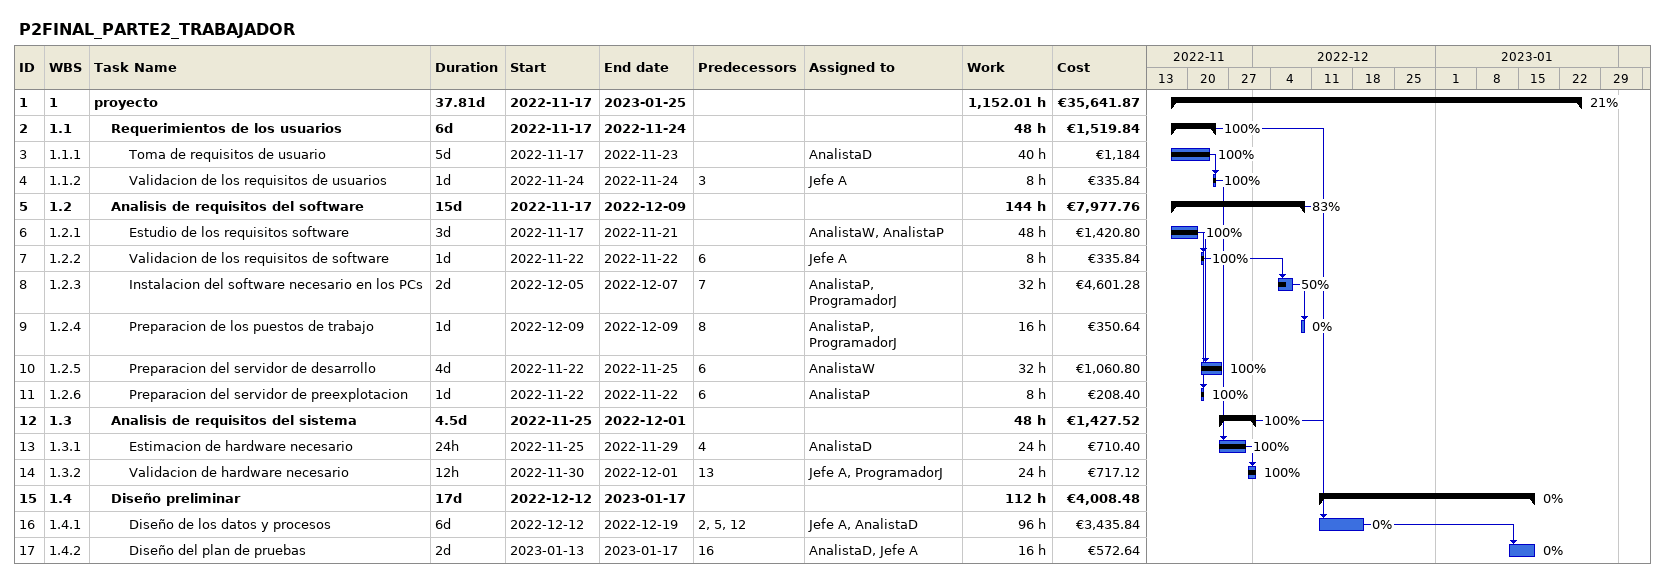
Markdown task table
P2FINAL_PARTE2_TRABAJADOR

| ID | WBS | Task | Duration | Start | Finish | Predecessors | Resources | % complete | Work (h) | Cost (€) |
|---|---|---|---|---|---|---|---|---|---|---|
| 1 | 1 | **proyecto** | 37.81d | 2022-11-17 | 2023-01-25 |  |  | 21 | 1152.01 | 35641.87 |
| 2 | 1.1 | **Requerimientos de los usuarios** | 6d | 2022-11-17 | 2022-11-24 |  |  | 100 | 48 | 1519.84 |
| 3 | 1.1.1 | Toma de requisitos de usuario | 5d | 2022-11-17 | 2022-11-23 |  | AnalistaD | 100 | 40 | 1184 |
| 4 | 1.1.2 | Validacion de los requisitos de usuarios | 1d | 2022-11-24 | 2022-11-24 | 3 | Jefe A | 100 | 8 | 335.84 |
| 5 | 1.2 | **Analisis de requisitos del software** | 15d | 2022-11-17 | 2022-12-09 |  |  | 83 | 144 | 7977.76 |
| 6 | 1.2.1 | Estudio de los requisitos software | 3d | 2022-11-17 | 2022-11-21 |  | AnalistaW, AnalistaP | 100 | 48 | 1420.80 |
| 7 | 1.2.2 | Validacion de los requisitos de software | 1d | 2022-11-22 | 2022-11-22 | 6 | Jefe A | 100 | 8 | 335.84 |
| 8 | 1.2.3 | Instalacion del software necesario en los PCs | 2d | 2022-12-05 | 2022-12-07 | 7 | AnalistaP, ProgramadorJ | 50 | 32 | 4601.28 |
| 9 | 1.2.4 | Preparacion de los puestos de trabajo | 1d | 2022-12-09 | 2022-12-09 | 8 | AnalistaP, ProgramadorJ | 0 | 16 | 350.64 |
| 10 | 1.2.5 | Preparacion del servidor de desarrollo | 4d | 2022-11-22 | 2022-11-25 | 6 | AnalistaW | 100 | 32 | 1060.80 |
| 11 | 1.2.6 | Preparacion del servidor de preexplotacion | 1d | 2022-11-22 | 2022-11-22 | 6 | AnalistaP | 100 | 8 | 208.40 |
| 12 | 1.3 | **Analisis de requisitos del sistema** | 4.5d | 2022-11-25 | 2022-12-01 |  |  | 100 | 48 | 1427.52 |
| 13 | 1.3.1 | Estimacion de hardware necesario | 24h | 2022-11-25 | 2022-11-29 | 4 | AnalistaD | 100 | 24 | 710.40 |
| 14 | 1.3.2 | Validacion de hardware necesario | 12h | 2022-11-30 | 2022-12-01 | 13 | Jefe A, ProgramadorJ | 100 | 24 | 717.12 |
| 15 | 1.4 | **Diseño preliminar** | 17d | 2022-12-12 | 2023-01-17 |  |  | 0 | 112 | 4008.48 |
| 16 | 1.4.1 | Diseño de los datos y procesos | 6d | 2022-12-12 | 2022-12-19 | 2, 5, 12 | Jefe A, AnalistaD | 0 | 96 | 3435.84 |
| 17 | 1.4.2 | Diseño del plan de pruebas | 2d | 2023-01-13 | 2023-01-17 | 16 | AnalistaD, Jefe A | 0 | 16 | 572.64 |
